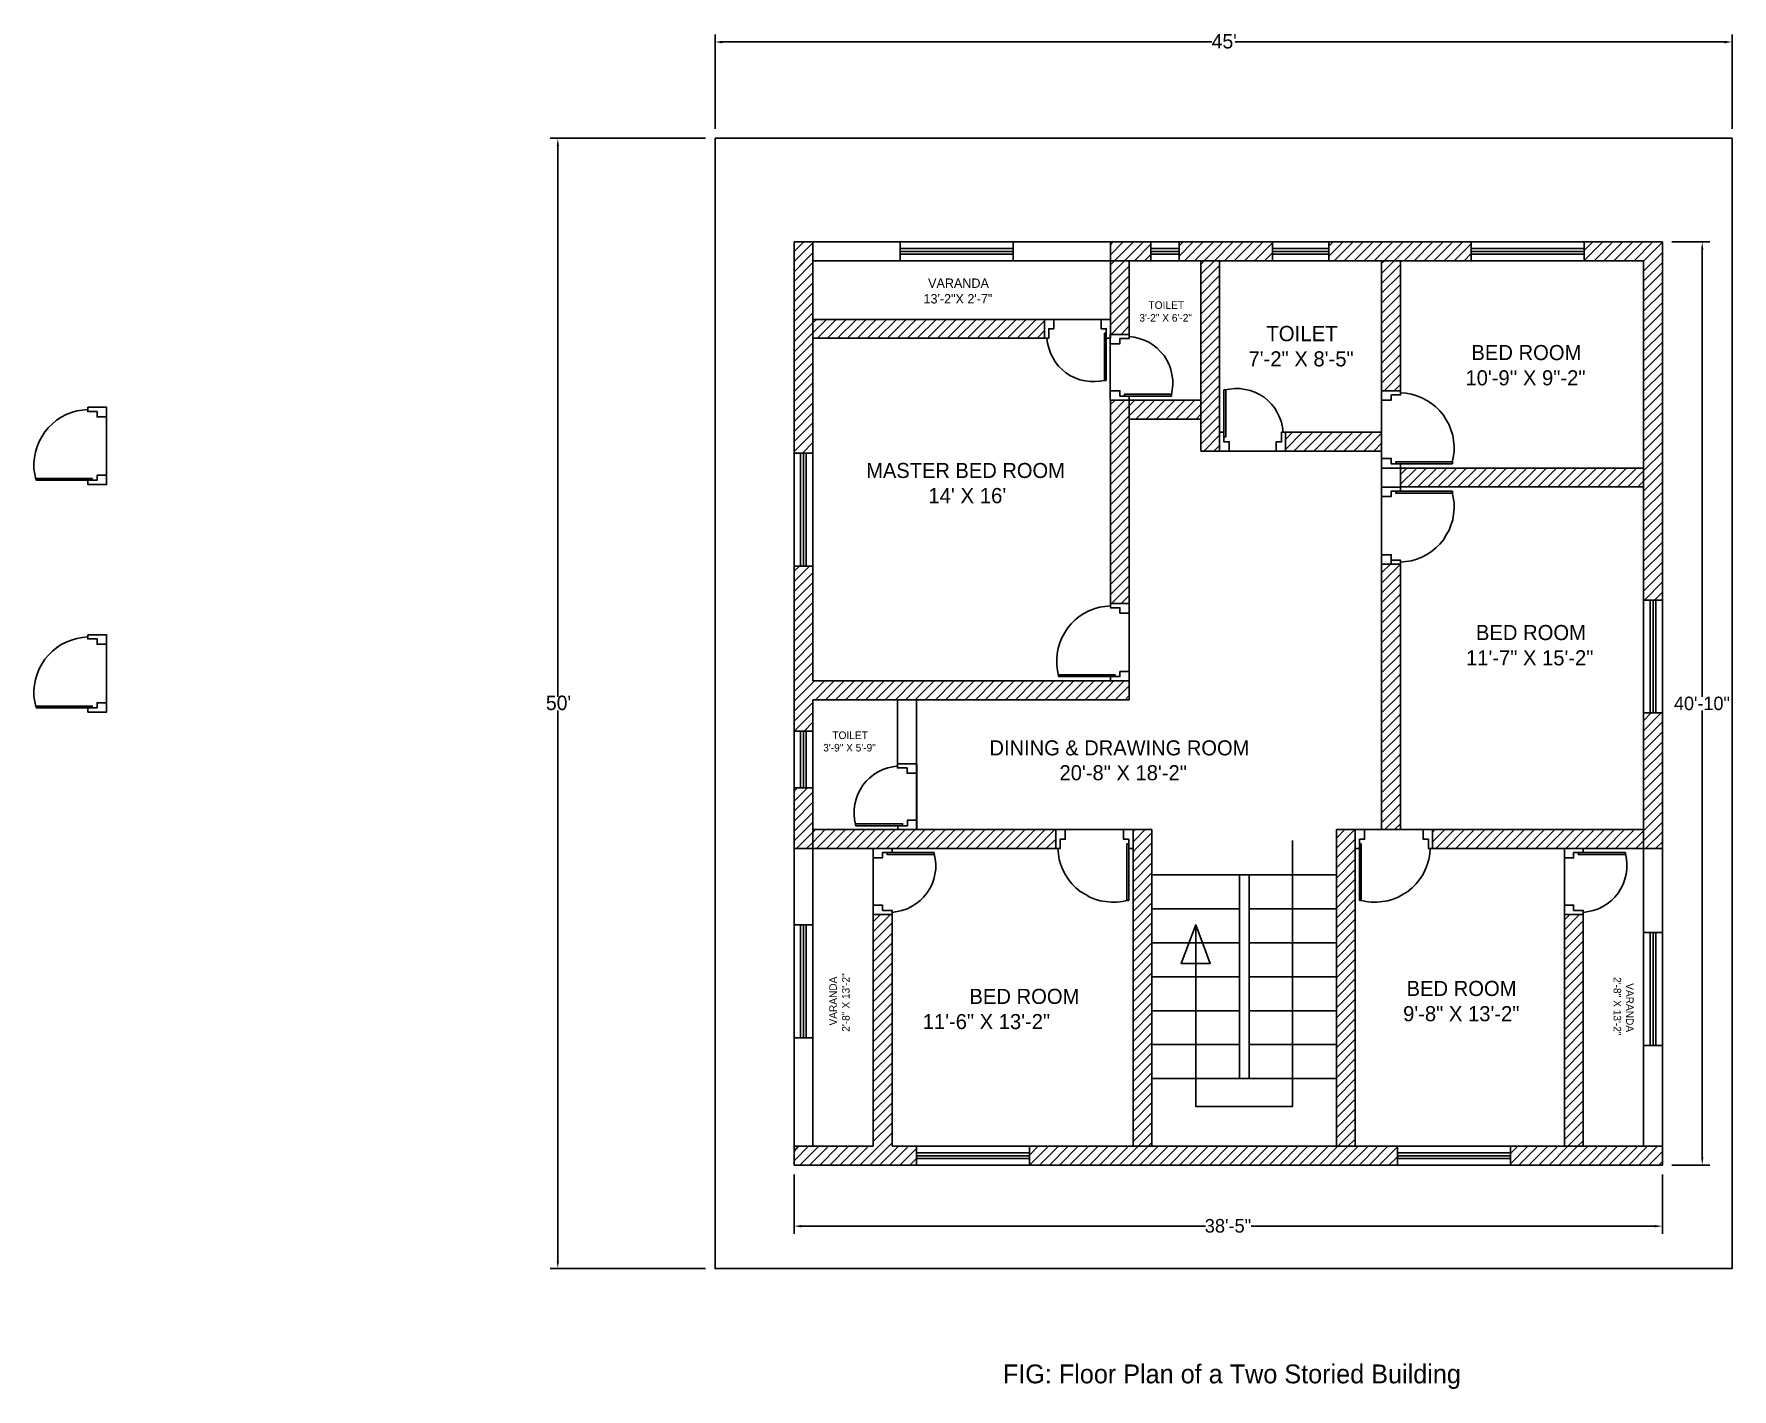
# Model space of a CAD drawing. Header units: millimetres. Extents: x -44 to 210, y -130 to 73.
import ezdxf
from ezdxf.xclip import XClip

# ---------------------------------------------------------------- set-up
doc = ezdxf.new("R2010")
doc.units = ezdxf.units.MM
doc.header["$MEASUREMENT"] = 0
doc.header["$XCLIPFRAME"] = 0
doc.layers.get('0').update_dxf_attribs({"linetype": 'CONTINUOUS'})
doc.styles.add('CIDFont+F1$001H0', font='')
doc.styles.get('CIDFont+F1$001H0').set_extended_font_data('CIDFont+F1')

# ---------------------------------------------------------------- blocks, each defined once
blk = doc.blocks.new('MF2872_2')
at = {"color": 7, "true_color": 0x000007, "style": 'CIDFont+F1$001H0'}
blk.add_text("45'", height=2.167, rotation=270, dxfattribs=at).set_placement((207.64, 150.62))

msp = doc.modelspace()

# ---------------------------------------------------------------- hatches: boundary and pattern name
at = {"true_color": 0x000007}
for points in [[(58.84, 71.92), (58.84, 71.54), (57.74, 71.76)], [(208.58, 71.92), (208.58, 71.54), (209.72, 71.76)], [(34.08, 56.22), (34.42, 56.22), (34.25, 57.36)], [(205.1, 40.72), (205.44, 40.72), (205.27, 41.87)], [(205.1, -94.91), (205.44, -94.91), (205.27, -96.05)], [(70.65, -104.99), (70.65, -105.37), (69.55, -105.16)], [(198.16, -104.99), (198.16, -105.37), (199.31, -105.16)], [(34.08, -110.41), (34.42, -110.41), (34.25, -111.51)]]:
    msp.add_hatch(color=7, dxfattribs=at).paths.add_polyline_path(points)

# ---------------------------------------------------------------- linework, layer by layer
at = {"color": 7, "linetype": 'Continuous', "lineweight": 25, "true_color": 0x000007}
for p, q in [((57.74, 58.76), (57.74, 72.86)), ((58.84, 71.76), (132, 71.76)), ((208.58, 71.76), (135.47, 71.76)), ((209.72, 58.76), (209.72, 72.86)), ((56.3, 57.36), (33.1, 57.36)), ((34.25, 56.22), (34.25, -26.08)), ((69.55, 40.43), (70.99, 41.87)), ((69.55, 10.33), (69.55, 41.87)), ((69.55, 41.87), (118.24, 41.87)), ((69.55, 38.95), (72.35, 41.74)), ((72.35, 39.07), (72.35, 41.87)), ((74.59, 41.87), (199.31, 41.87)), ((116.84, 41.44), (117.26, 41.87)), ((116.84, 39.96), (118.74, 41.87)), ((116.84, 39.07), (116.84, 41.87)), ((120.44, 39.07), (122.89, 41.53)), ((127.08, 41.28), (127.72, 41.87)), ((127.08, 39.75), (129.2, 41.87)), ((127.89, 39.07), (130.68, 41.87)), ((129.37, 39.07), (132.21, 41.87)), ((133.86, 39.07), (136.65, 41.87)), ((135.34, 39.07), (138.18, 41.87)), ((136.86, 39.07), (139.66, 41.87)), ((138.35, 39.07), (141.05, 41.74)), ((149.48, 41.23), (150.11, 41.87)), ((149.48, 39.75), (151.6, 41.87)), ((150.28, 39.07), (153.08, 41.87)), ((151.76, 39.07), (154.6, 41.87)), ((153.25, 39.07), (156.08, 41.87)), ((154.77, 39.07), (157.56, 41.87)), ((156.25, 39.07), (159.05, 41.87)), ((157.73, 39.07), (160.57, 41.87)), ((159.22, 39.07), (162.05, 41.87)), ((160.74, 39.07), (163.53, 41.87)), ((162.22, 39.07), (165.02, 41.87)), ((163.7, 39.07), (166.54, 41.87)), ((165.18, 39.07), (168.02, 41.87)), ((166.71, 39.07), (169.5, 41.87)), ((168.19, 39.07), (170.73, 41.61)), ((187.62, 40.6), (188.93, 41.87)), ((187.62, 39.12), (190.42, 41.87)), ((189.1, 39.07), (191.9, 41.87)), ((190.58, 39.07), (193.38, 41.87)), ((192.07, 39.07), (194.9, 41.87)), ((193.55, 39.07), (196.38, 41.87)), ((195.07, 39.07), (197.87, 41.87)), ((196.47, 38.99), (199.31, 41.83)), ((199.31, 41.87), (199.31, -96.05)), ((200.7, 41.87), (206.42, 41.87)), ((205.27, 40.72), (205.27, -26.08)), ((69.55, 37.42), (72.35, 40.26)), ((69.55, 38.95), (69.68, 39.07)), ((69.55, 37.42), (71.16, 39.07)), ((69.55, 35.94), (72.35, 38.78)), ((69.55, 35.94), (72.35, 38.78)), ((72.35, 10.33), (72.35, 39.07)), ((72.35, 39.07), (196.47, 39.07)), ((116.84, 39.07), (116.84, 27.52)), ((116.84, 35.48), (119.63, 38.27)), ((119.63, 39.07), (119.63, 27.52)), ((121.92, 39.07), (122.89, 40.01)), ((130.34, 39.07), (130.34, 10.63)), ((130.34, 35.56), (133.14, 38.35)), ((133.14, 39.07), (133.14, 10.63)), ((139.83, 39.07), (141.05, 40.26)), ((157.35, 38.69), (157.73, 39.07)), ((157.35, 37.17), (159.22, 39.07)), ((157.35, 39.07), (157.35, 10.63)), ((157.35, 39.07), (157.35, 19.64)), ((157.35, 35.69), (160.19, 38.52)), ((160.19, 39.07), (160.19, 19.01)), ((169.67, 39.07), (170.73, 40.13)), ((196.47, 37.51), (199.31, 40.3)), ((196.47, 36.03), (199.31, 38.82)), ((69.55, 34.46), (72.35, 37.25)), ((69.55, 34.46), (72.35, 37.25)), ((69.55, 32.98), (72.35, 35.77)), ((69.55, 32.98), (72.35, 35.77)), ((116.84, 33.95), (119.63, 36.79)), ((130.34, 34.04), (133.14, 36.87)), ((157.35, 34.21), (160.19, 37)), ((157.35, 36.79), (157.35, 19.64)), ((196.47, 34.5), (199.31, 37.34)), ((196.47, 33.02), (199.31, 35.81)), ((69.55, 31.45), (72.35, 34.29)), ((69.55, 31.45), (72.35, 34.29)), ((116.84, 32.47), (119.63, 35.31)), ((116.84, 30.99), (119.63, 33.78)), ((130.34, 32.55), (133.14, 35.35)), ((130.34, 31.07), (133.14, 33.87)), ((157.35, 32.72), (160.19, 35.52)), ((157.35, 31.2), (160.19, 34.04)), ((196.47, 31.54), (199.31, 34.33)), ((69.55, 29.97), (72.35, 32.81)), ((69.55, 29.97), (72.35, 32.81)), ((69.55, 28.49), (72.35, 31.28)), ((69.55, 28.49), (72.35, 31.28)), ((116.84, 29.51), (119.63, 32.3)), ((116.92, 28.07), (119.63, 30.82)), ((130.34, 29.55), (133.14, 32.39)), ((130.34, 28.07), (133.14, 30.9)), ((157.35, 29.72), (160.19, 32.55)), ((157.35, 28.24), (160.19, 31.03)), ((196.47, 30.01), (199.31, 32.85)), ((196.47, 28.53), (199.31, 31.37)), ((69.55, 27.01), (72.35, 29.8)), ((69.55, 25.48), (72.35, 28.32)), ((72.35, 30.31), (116.84, 30.31)), ((73.07, 27.52), (75.86, 30.31)), ((74.55, 27.52), (77.34, 30.31)), ((76.03, 27.52), (78.87, 30.31)), ((77.55, 27.52), (80.35, 30.31)), ((79.04, 27.52), (81.83, 30.31)), ((80.52, 27.52), (83.35, 30.31)), ((82, 27.52), (84.84, 30.31)), ((83.52, 27.52), (86.32, 30.31)), ((85.01, 27.52), (87.8, 30.31)), ((86.49, 27.52), (89.32, 30.31)), ((87.97, 27.52), (90.8, 30.31)), ((89.49, 27.52), (92.29, 30.31)), ((90.97, 27.52), (93.77, 30.31)), ((92.46, 27.52), (95.29, 30.31)), ((93.94, 27.52), (96.77, 30.31)), ((95.46, 27.52), (98.26, 30.31)), ((96.94, 27.52), (99.74, 30.31)), ((98.42, 27.52), (101.26, 30.31)), ((99.91, 27.52), (102.74, 30.31)), ((101.43, 27.52), (104.22, 30.31)), ((102.91, 27.52), (105.71, 30.31)), ((104.39, 27.52), (106.98, 30.1)), ((105.88, 27.52), (106.98, 28.62)), ((107.61, 28.91), (108.37, 28.91)), ((118.41, 28.07), (119.63, 29.34)), ((130.34, 26.59), (133.14, 29.38)), ((157.35, 26.75), (160.19, 29.55)), ((157.35, 25.23), (160.19, 28.07)), ((196.47, 27.05), (199.31, 29.85)), ((196.47, 25.57), (199.31, 28.36)), ((69.55, 24), (72.35, 26.8)), ((69.55, 24), (72.35, 26.8)), ((72.35, 27.52), (107.61, 27.52)), ((119.63, 27.52), (119.63, 27.56)), ((130.34, 25.1), (133.14, 27.9)), ((130.34, 23.58), (133.14, 26.42)), ((157.35, 23.75), (160.19, 26.59)), ((196.47, 24.05), (199.31, 26.88)), ((196.47, 22.56), (199.31, 25.4)), ((69.55, 22.52), (72.35, 25.32)), ((69.55, 22.52), (72.35, 25.32)), ((69.55, 21), (72.35, 23.83)), ((69.55, 21), (72.35, 23.83)), ((130.34, 22.1), (133.14, 24.93)), ((130.34, 20.62), (133.14, 23.41)), ((157.35, 22.27), (160.19, 25.06)), ((157.35, 20.79), (160.19, 23.58)), ((196.47, 21.08), (199.31, 23.88)), ((69.55, 19.52), (72.35, 22.35)), ((69.55, 19.52), (72.35, 22.35)), ((69.55, 18.03), (72.35, 20.83)), ((69.55, 18.03), (72.35, 20.83)), ((130.34, 19.13), (133.14, 21.93)), ((157.73, 19.64), (160.19, 22.1)), ((159.22, 19.64), (160.19, 20.57)), ((160.19, 19.64), (160.19, 20.74)), ((196.47, 19.6), (199.31, 22.39)), ((196.47, 18.08), (199.31, 20.91)), ((69.55, 16.55), (72.35, 19.35)), ((69.55, 16.55), (72.35, 19.35)), ((69.55, 15.03), (72.35, 17.86)), ((69.55, 15.03), (72.35, 17.86)), ((116.84, 17.57), (117.52, 18.25)), ((116.84, 16.04), (119, 18.25)), ((116.84, 18.25), (116.84, -12.78)), ((130.34, 18.25), (116.84, 18.25)), ((119.63, 17.4), (120.48, 18.25)), ((119.63, 15.88), (122, 18.25)), ((119.63, 18.25), (119.63, -14.99)), ((120.65, 15.41), (123.49, 18.25)), ((122.17, 15.41), (124.97, 18.25)), ((123.66, 15.41), (126.45, 18.25)), ((125.14, 15.41), (127.97, 18.25)), ((126.62, 15.41), (129.46, 18.25)), ((196.47, 16.59), (199.31, 19.43)), ((196.47, 15.11), (199.31, 17.91)), ((69.55, 13.55), (72.35, 16.38)), ((69.55, 13.55), (72.35, 16.38)), ((116.84, 14.56), (119.63, 17.4)), ((116.84, 13.08), (119.63, 15.88)), ((130.34, 15.41), (119.63, 15.41)), ((130.34, 14.65), (133.14, 17.44)), ((130.34, 13.17), (133.14, 15.96)), ((196.47, 13.63), (199.31, 16.43)), ((69.55, 12.07), (72.35, 14.86)), ((69.55, 12.07), (72.35, 14.86)), ((69.55, 10.58), (72.35, 13.38)), ((69.55, 10.58), (72.35, 13.38)), ((116.84, 11.6), (119.63, 14.39)), ((116.84, 10.08), (119.63, 12.91)), ((130.34, 11.64), (133.14, 14.48)), ((130.81, 10.63), (133.14, 13)), ((133.77, 13.46), (133.14, 13.46)), ((157.35, 13.46), (142.41, 13.46)), ((143, 12.36), (144.06, 13.46)), ((143, 10.88), (145.54, 13.46)), ((144.23, 10.63), (147.07, 13.46)), ((145.75, 10.63), (148.55, 13.46)), ((147.24, 10.63), (150.03, 13.46)), ((148.72, 10.63), (151.55, 13.46)), ((150.2, 10.63), (153.03, 13.46)), ((151.72, 10.63), (154.52, 13.46)), ((153.2, 10.63), (156, 13.46)), ((154.69, 10.63), (157.35, 13.29)), ((196.47, 12.11), (199.31, 14.94)), ((196.47, 10.63), (199.31, 13.46)), ((70.82, 10.33), (72.35, 11.9)), ((70.82, 10.33), (72.35, 11.9)), ((72.31, 10.33), (72.35, 10.41)), ((72.31, 10.33), (72.35, 10.41)), ((116.84, 8.59), (119.63, 11.43)), ((157.35, 10.63), (130.34, 10.63)), ((132.29, 10.63), (133.14, 11.47)), ((134.58, 12.02), (133.77, 12.02)), ((142.41, 12.02), (141.6, 12.02)), ((156.17, 10.63), (157.35, 11.81)), ((196.47, 9.14), (199.31, 11.94)), ((116.84, 7.11), (119.63, 9.91)), ((116.84, 5.63), (119.63, 8.42)), ((196.47, 8.09), (157.35, 8.09)), ((157.35, 8.09), (157.35, 5.29)), ((160.19, 7.15), (161.12, 8.09)), ((160.19, 5.67), (162.6, 8.09)), ((160.19, 5.25), (160.19, 8.09)), ((161.29, 5.29), (164.08, 8.09)), ((162.77, 5.29), (165.61, 8.09)), ((164.25, 5.29), (167.09, 8.09)), ((165.78, 5.29), (168.57, 8.09)), ((167.26, 5.29), (170.05, 8.09)), ((168.74, 5.29), (171.58, 8.09)), ((170.22, 5.29), (173.06, 8.09)), ((171.75, 5.29), (174.54, 8.09)), ((173.23, 5.29), (176.02, 8.09)), ((174.71, 5.29), (177.55, 8.09)), ((176.19, 5.29), (179.03, 8.09)), ((177.72, 5.29), (180.51, 8.09)), ((179.2, 5.29), (181.99, 8.09)), ((180.68, 5.29), (183.51, 8.09)), ((182.2, 5.29), (185, 8.09)), ((183.68, 5.29), (186.48, 8.09)), ((185.17, 5.29), (188, 8.09)), ((186.65, 5.29), (189.48, 8.09)), ((188.17, 5.29), (190.97, 8.09)), ((189.65, 5.29), (192.45, 8.09)), ((191.13, 5.29), (193.97, 8.09)), ((192.62, 5.29), (195.45, 8.09)), ((116.84, 4.11), (119.63, 6.94)), ((116.84, 2.62), (119.63, 5.42)), ((160.19, 5.29), (196.47, 5.29)), ((196.47, 5.29), (168.06, 5.29)), ((196.47, 4.66), (199.31, 7.49)), ((196.47, 3.18), (199.31, 5.97)), ((196.47, 5.29), (196.47, -93.22)), ((116.84, 1.14), (119.63, 3.94)), ((196.47, 1.69), (199.31, 4.49)), ((196.47, 0.17), (199.31, 3.01)), ((116.84, -0.38), (119.63, 2.46)), ((116.84, -1.86), (119.63, 0.97)), ((196.47, -1.31), (199.31, 1.52)), ((196.47, -2.79), (199.31, 0)), ((116.84, -3.34), (119.63, -0.55)), ((116.84, -4.83), (119.63, -2.03)), ((196.47, -4.28), (199.31, -1.48)), ((116.84, -6.35), (119.63, -3.51)), ((116.84, -7.83), (119.63, -5)), ((157.35, -4.87), (157.35, -45.93)), ((158.79, -4.87), (158.79, -5.67)), ((196.47, -5.8), (199.31, -2.96)), ((196.47, -7.28), (199.31, -4.49)), ((69.55, -7.32), (70.36, -6.56)), ((69.55, -8.85), (71.84, -6.56)), ((69.55, -96.05), (69.55, -6.56)), ((69.55, -10.33), (72.35, -7.54)), ((72.35, -23.71), (72.35, -6.56)), ((116.84, -9.31), (119.63, -6.52)), ((157.35, -7.58), (158.67, -6.27)), ((157.35, -9.1), (160.19, -6.27)), ((160.19, -5.67), (160.19, -45.93)), ((196.47, -8.76), (199.31, -5.97)), ((196.47, -10.29), (199.31, -7.45)), ((69.55, -11.81), (72.35, -9.02)), ((116.84, -10.79), (119.63, -8)), ((116.97, -12.15), (119.63, -9.48)), ((157.35, -10.58), (160.19, -7.75)), ((157.35, -12.06), (160.19, -9.27)), ((196.64, -11.64), (199.31, -8.93)), ((69.55, -13.33), (72.35, -10.5)), ((69.55, -14.82), (72.35, -11.98)), ((118.45, -12.15), (119.63, -10.96)), ((157.35, -13.55), (160.19, -10.75)), ((157.35, -15.07), (160.19, -12.23)), ((198.12, -11.64), (199.31, -10.46)), ((69.55, -16.3), (72.35, -13.5)), ((69.55, -17.78), (72.35, -14.99)), ((118.24, -12.78), (118.24, -13.59)), ((157.35, -16.55), (160.19, -13.72)), ((69.55, -19.3), (72.35, -16.47)), ((157.35, -18.03), (160.19, -15.24)), ((157.35, -19.56), (160.19, -16.72)), ((69.55, -20.79), (72.35, -17.95)), ((69.55, -22.27), (72.35, -19.47)), ((157.35, -21.04), (160.19, -18.2)), ((157.35, -22.52), (160.19, -19.73)), ((69.55, -23.75), (72.35, -20.95)), ((69.55, -25.27), (72.35, -22.44)), ((157.35, -24), (160.19, -21.21)), ((157.35, -25.53), (160.19, -22.69)), ((69.55, -26.75), (72.6, -23.71)), ((69.55, -28.24), (74.08, -23.71)), ((72.35, -23.71), (119.63, -23.71)), ((72.77, -26.54), (75.56, -23.71)), ((74.25, -26.54), (77.05, -23.71)), ((75.73, -26.54), (78.57, -23.71)), ((77.22, -26.54), (80.05, -23.71)), ((78.74, -26.54), (81.53, -23.71)), ((80.22, -26.54), (83.02, -23.71)), ((81.7, -26.54), (84.54, -23.71)), ((83.18, -26.54), (86.02, -23.71)), ((84.71, -26.54), (87.5, -23.71)), ((86.19, -26.54), (88.98, -23.71)), ((87.67, -26.54), (90.51, -23.71)), ((89.15, -26.54), (91.99, -23.71)), ((90.68, -26.54), (93.47, -23.71)), ((92.16, -26.54), (94.95, -23.71)), ((93.64, -26.54), (96.48, -23.71)), ((95.12, -26.54), (97.96, -23.71)), ((96.65, -26.54), (99.44, -23.71)), ((98.13, -26.54), (100.92, -23.71)), ((99.61, -26.54), (102.45, -23.71)), ((101.13, -26.54), (103.93, -23.71)), ((102.62, -26.54), (105.41, -23.71)), ((104.1, -26.54), (106.93, -23.71)), ((105.58, -26.54), (108.42, -23.71)), ((107.1, -26.54), (109.9, -23.71)), ((108.58, -26.54), (111.38, -23.71)), ((110.07, -26.54), (112.9, -23.71)), ((111.55, -26.54), (114.38, -23.71)), ((113.07, -26.54), (115.87, -23.71)), ((114.55, -26.54), (117.35, -23.71)), ((116.04, -26.54), (118.87, -23.71)), ((117.52, -26.54), (119.63, -24.43)), ((119.63, -23.71), (119.63, -26.54)), ((157.35, -27.01), (160.19, -24.17)), ((69.55, -29.72), (72.35, -26.92)), ((72.35, -93.22), (72.35, -26.54)), ((85.01, -26.54), (85.01, -36.7)), ((87.84, -26.54), (87.84, -45.93)), ((119.04, -26.54), (119.63, -25.91)), ((157.35, -28.49), (160.19, -25.7)), ((157.35, -29.97), (160.19, -27.18)), ((34.25, -110.41), (34.25, -28.11)), ((69.55, -31.24), (72.35, -28.41)), ((71.04, -31.24), (72.35, -29.89)), ((157.35, -31.5), (160.19, -28.66)), ((157.35, -32.98), (160.19, -30.14)), ((196.47, -29.68), (197.65, -28.49)), ((196.47, -31.16), (199.14, -28.49)), ((196.47, -32.64), (199.31, -29.84)), ((205.27, -94.91), (205.27, -28.11)), ((157.35, -34.46), (160.19, -31.67)), ((196.47, -34.16), (199.31, -31.33)), ((196.47, -35.64), (199.31, -32.81)), ((157.35, -35.94), (160.19, -33.15)), ((157.35, -37.46), (160.19, -34.63)), ((196.47, -37.13), (199.31, -34.33)), ((86.44, -36.7), (86.44, -37.51)), ((157.35, -38.95), (160.19, -36.11)), ((157.35, -40.43), (160.19, -37.63)), ((196.47, -38.61), (199.31, -35.81)), ((196.47, -40.13), (199.31, -37.3)), ((69.55, -40.17), (70.06, -39.67)), ((69.55, -41.66), (71.54, -39.67)), ((69.55, -43.18), (72.35, -40.34)), ((157.35, -41.91), (160.19, -39.12)), ((157.35, -43.43), (160.19, -40.6)), ((196.47, -41.61), (199.31, -38.82)), ((196.47, -43.1), (199.31, -40.3)), ((69.55, -44.66), (72.35, -41.83)), ((157.35, -44.92), (160.19, -42.08)), ((196.47, -44.62), (199.31, -41.78)), ((69.55, -46.14), (72.35, -43.35)), ((69.55, -47.62), (72.35, -44.83)), ((157.82, -45.93), (160.19, -43.6)), ((159.3, -45.93), (160.19, -45.08)), ((196.47, -46.1), (199.31, -43.26)), ((196.47, -47.58), (199.31, -44.79)), ((69.93, -48.77), (72.35, -46.31)), ((71.42, -48.77), (72.35, -47.84)), ((72.35, -46.31), (72.73, -45.93)), ((72.35, -47.84), (74.21, -45.93)), ((112.9, -45.93), (72.35, -45.93)), ((72.9, -48.77), (75.73, -45.93)), ((74.38, -48.77), (77.22, -45.93)), ((75.9, -48.77), (78.7, -45.93)), ((77.39, -48.77), (80.18, -45.93)), ((78.87, -48.77), (81.7, -45.93)), ((80.39, -48.77), (83.18, -45.93)), ((81.87, -48.77), (84.67, -45.93)), ((83.35, -48.77), (86.19, -45.93)), ((84.84, -48.77), (87.67, -45.93)), ((86.36, -48.77), (89.15, -45.93)), ((87.84, -48.77), (90.64, -45.93)), ((89.32, -48.77), (92.16, -45.93)), ((90.8, -48.77), (93.64, -45.93)), ((92.33, -48.77), (95.12, -45.93)), ((93.81, -48.77), (96.6, -45.93)), ((95.29, -48.77), (98.13, -45.93)), ((96.77, -48.77), (99.61, -45.93)), ((98.3, -48.77), (101.09, -45.93)), ((99.78, -48.77), (102.57, -45.93)), ((101.26, -48.77), (104.1, -45.93)), ((102.74, -48.77), (105.58, -45.93)), ((104.27, -48.77), (107.06, -45.93)), ((105.75, -48.77), (108.54, -45.93)), ((107.23, -48.77), (108.67, -47.33)), ((109.64, -47.37), (109.3, -47.37)), ((120.23, -46.23), (120.52, -45.93)), ((120.23, -47.75), (122, -45.93)), ((120.23, -93.22), (120.23, -45.93)), ((123.02, -45.93), (120.23, -45.93)), ((123.02, -93.22), (123.02, -45.93)), ((144.06, -52.7), (144.06, -47.54)), ((150.62, -47.2), (151.85, -45.93)), ((150.62, -48.68), (153.33, -45.93)), ((150.62, -45.93), (153.42, -45.93)), ((150.62, -45.93), (150.62, -93.22)), ((150.62, -45.93), (153.42, -45.93)), ((153.42, -45.93), (153.42, -93.22)), ((160.19, -45.93), (196.47, -45.93)), ((163.58, -47.37), (164.34, -47.37)), ((164.97, -46.27), (165.27, -45.93)), ((164.97, -47.75), (166.79, -45.93)), ((165.44, -48.77), (168.27, -45.93)), ((166.96, -48.77), (169.76, -45.93)), ((168.44, -48.77), (171.24, -45.93)), ((169.93, -48.77), (172.76, -45.93)), ((171.41, -48.77), (174.24, -45.93)), ((172.93, -48.77), (175.73, -45.93)), ((174.41, -48.77), (177.21, -45.93)), ((175.89, -48.77), (178.73, -45.93)), ((177.42, -48.77), (180.21, -45.93)), ((178.9, -48.77), (181.69, -45.93)), ((180.38, -48.77), (183.22, -45.93)), ((181.86, -48.77), (184.7, -45.93)), ((183.39, -48.77), (186.18, -45.93)), ((184.87, -48.77), (187.66, -45.93)), ((186.35, -48.77), (189.19, -45.93)), ((187.83, -48.77), (190.67, -45.93)), ((189.36, -48.77), (192.15, -45.93)), ((190.84, -48.77), (193.63, -45.93)), ((192.32, -48.77), (195.16, -45.93)), ((193.8, -48.77), (196.47, -46.1)), ((195.33, -48.77), (196.47, -47.58)), ((196.81, -48.77), (199.31, -46.27)), ((198.29, -48.77), (199.31, -47.75)), ((72.35, -48.77), (69.55, -48.77)), ((72.35, -48.77), (109.3, -48.77)), ((84.2, -49.36), (84.2, -48.77)), ((120.23, -52.2), (123.02, -49.4)), ((150.62, -51.65), (153.42, -48.85)), ((150.62, -53.17), (153.42, -50.33)), ((164.34, -48.77), (196.47, -48.77)), ((187.49, -48.77), (187.49, -49.36)), ((196.47, -48.77), (199.31, -48.77)), ((120.23, -53.72), (123.02, -50.88)), ((120.23, -55.2), (123.02, -52.37)), ((136.1, -52.7), (123.02, -52.7)), ((136.1, -52.7), (136.1, -83.1)), ((136.1, -52.7), (137.54, -52.7)), ((150.62, -52.7), (137.54, -52.7)), ((150.62, -54.65), (153.42, -51.86)), ((81.36, -93.22), (81.36, -54.4)), ((120.23, -56.68), (123.02, -53.89)), ((120.23, -58.17), (123.02, -55.37)), ((150.62, -56.13), (153.42, -53.34)), ((150.62, -57.66), (153.42, -54.82)), ((84.2, -93.22), (84.2, -58.29)), ((120.23, -59.69), (123.02, -56.85)), ((120.23, -61.17), (123.02, -58.34)), ((136.1, -57.78), (123.02, -57.78)), ((150.62, -57.78), (137.54, -57.78)), ((150.62, -59.14), (153.42, -56.3)), ((150.62, -60.62), (153.42, -57.83)), ((184.66, -57.19), (184.66, -93.22)), ((186.05, -57.19), (184.66, -57.19)), ((186.05, -57.19), (186.05, -58)), ((187.49, -58), (187.49, -93.22)), ((81.36, -59.69), (82.47, -58.63)), ((81.36, -61.21), (83.95, -58.63)), ((81.36, -62.7), (84.2, -59.86)), ((120.23, -62.65), (123.02, -59.86)), ((150.62, -62.1), (153.42, -59.31)), ((150.62, -63.63), (153.42, -60.79)), ((184.66, -59.39), (185.46, -58.63)), ((184.66, -60.92), (186.94, -58.63)), ((184.66, -62.4), (187.49, -59.56)), ((81.36, -64.18), (84.2, -61.38)), ((81.36, -65.66), (84.2, -62.86)), ((120.23, -64.13), (123.02, -61.34)), ((120.23, -65.66), (123.02, -62.82)), ((136.1, -62.82), (123.02, -62.82)), ((150.62, -62.82), (137.54, -62.82)), ((150.62, -65.11), (153.42, -62.27)), ((184.66, -63.88), (187.49, -61.09)), ((184.66, -65.36), (187.49, -62.57)), ((81.36, -67.18), (84.2, -64.35)), ((81.36, -68.66), (84.2, -65.83)), ((120.23, -67.14), (123.02, -64.3)), ((120.23, -68.62), (123.02, -65.83)), ((150.62, -66.59), (153.42, -63.8)), ((150.62, -68.07), (153.42, -65.28)), ((184.66, -66.89), (187.49, -64.05)), ((184.66, -68.37), (187.49, -65.53)), ((81.36, -70.15), (84.2, -67.35)), ((120.23, -70.1), (123.02, -67.31)), ((136.1, -67.9), (123.02, -67.9)), ((150.62, -67.9), (137.54, -67.9)), ((150.62, -69.6), (153.42, -66.76)), ((150.62, -71.08), (153.42, -68.24)), ((184.66, -69.85), (187.49, -67.06)), ((81.36, -71.63), (84.2, -68.83)), ((81.36, -73.15), (84.2, -70.32)), ((120.23, -71.63), (123.02, -68.79)), ((120.23, -73.11), (123.02, -70.32)), ((150.62, -72.56), (153.42, -69.77)), ((184.66, -71.33), (187.49, -68.54)), ((184.66, -72.86), (187.49, -70.02)), ((81.36, -74.63), (84.2, -71.84)), ((81.36, -76.12), (84.2, -73.32)), ((120.23, -74.59), (123.02, -71.8)), ((120.23, -76.12), (123.02, -73.28)), ((136.1, -72.98), (123.02, -72.98)), ((150.62, -72.98), (137.54, -72.98)), ((150.62, -74.04), (153.42, -71.25)), ((150.62, -75.56), (153.42, -72.73)), ((184.66, -74.34), (187.49, -71.5)), ((184.66, -75.82), (187.49, -73.02)), ((81.36, -77.64), (84.2, -74.8)), ((120.23, -77.6), (123.02, -74.76)), ((150.62, -77.05), (153.42, -74.21)), ((150.62, -78.53), (153.42, -75.73)), ((184.66, -77.3), (187.49, -74.51)), ((184.66, -78.82), (187.49, -75.99)), ((81.36, -79.12), (84.2, -76.28)), ((81.36, -80.6), (84.2, -77.81)), ((120.23, -79.08), (123.02, -76.28)), ((120.23, -80.56), (123.02, -77.77)), ((136.1, -78.02), (123.02, -78.02)), ((150.62, -78.02), (137.54, -78.02)), ((150.62, -80.01), (153.42, -77.22)), ((184.66, -80.31), (187.49, -77.47)), ((81.36, -82.08), (84.2, -79.29)), ((81.36, -83.61), (84.2, -80.77)), ((120.23, -82.08), (123.02, -79.25)), ((120.23, -83.57), (123.02, -80.73)), ((150.62, -81.53), (153.42, -78.7)), ((150.62, -83.02), (153.42, -80.18)), ((184.66, -81.79), (187.49, -78.99)), ((184.66, -83.27), (187.49, -80.48)), ((81.36, -85.09), (84.2, -82.25)), ((120.23, -85.05), (123.02, -82.25)), ((120.23, -86.53), (123.02, -83.74)), ((136.1, -83.1), (123.02, -83.1)), ((150.62, -83.1), (137.54, -83.1)), ((150.62, -84.5), (153.42, -81.7)), ((150.62, -85.98), (153.42, -83.18)), ((184.66, -84.79), (187.49, -81.96)), ((184.66, -86.28), (187.49, -83.44)), ((81.36, -86.57), (84.2, -83.78)), ((81.36, -88.05), (84.2, -85.26)), ((120.23, -88.05), (123.02, -85.22)), ((150.62, -87.5), (153.42, -84.67)), ((150.62, -88.98), (153.42, -86.19)), ((184.66, -87.76), (187.49, -84.96)), ((81.36, -89.58), (84.2, -86.74)), ((81.36, -91.06), (84.2, -88.22)), ((120.23, -89.53), (123.02, -86.7)), ((120.23, -91.02), (123.02, -88.22)), ((150.62, -90.47), (153.42, -87.67)), ((184.66, -89.24), (187.49, -86.44)), ((184.66, -90.76), (187.49, -87.93)), ((79.37, -96.05), (84.2, -91.23)), ((81.36, -92.54), (84.2, -89.75)), ((120.23, -92.5), (123.02, -89.7)), ((120.99, -93.22), (123.02, -91.19)), ((150.62, -91.99), (153.42, -89.15)), ((150.83, -93.22), (153.42, -90.64)), ((184.66, -92.24), (187.49, -89.45)), ((69.55, -93.94), (70.23, -93.22)), ((69.55, -95.42), (71.71, -93.22)), ((72.35, -93.22), (69.55, -93.22)), ((70.4, -96.05), (73.24, -93.22)), ((71.88, -96.05), (74.72, -93.22)), ((81.36, -93.22), (72.35, -93.22)), ((73.41, -96.05), (76.2, -93.22)), ((74.89, -96.05), (77.68, -93.22)), ((76.37, -96.05), (79.21, -93.22)), ((77.85, -96.05), (80.69, -93.22)), ((80.86, -96.05), (84.2, -92.71)), ((82.34, -96.05), (85.17, -93.22)), ((83.82, -96.05), (86.66, -93.22)), ((196.47, -93.22), (84.2, -93.22)), ((85.34, -96.05), (87.84, -93.56)), ((104.73, -94.57), (106.04, -93.22)), ((104.73, -96.05), (107.57, -93.22)), ((106.21, -96.05), (109.05, -93.22)), ((107.74, -96.05), (110.53, -93.22)), ((109.22, -96.05), (112.01, -93.22)), ((110.7, -96.05), (113.54, -93.22)), ((112.18, -96.05), (115.02, -93.22)), ((113.71, -96.05), (116.5, -93.22)), ((115.19, -96.05), (117.98, -93.22)), ((116.67, -96.05), (119.51, -93.22)), ((118.15, -96.05), (120.99, -93.22)), ((119.68, -96.05), (122.47, -93.22)), ((121.16, -96.05), (123.95, -93.22)), ((122.47, -93.22), (123.02, -92.67)), ((122.64, -96.05), (125.48, -93.22)), ((124.12, -96.05), (126.96, -93.22)), ((125.65, -96.05), (128.44, -93.22)), ((127.13, -96.05), (129.92, -93.22)), ((128.61, -96.05), (131.44, -93.22)), ((130.09, -96.05), (132.93, -93.22)), ((131.61, -96.05), (134.41, -93.22)), ((133.1, -96.05), (135.93, -93.22)), ((134.58, -96.05), (137.41, -93.22)), ((136.1, -96.05), (138.9, -93.22)), ((137.58, -96.05), (140.38, -93.22)), ((139.06, -96.05), (141.9, -93.22)), ((140.55, -96.05), (143.38, -93.22)), ((142.07, -96.05), (144.86, -93.22)), ((143.55, -96.05), (146.35, -93.22)), ((145.03, -96.05), (147.87, -93.22)), ((146.52, -96.05), (149.35, -93.22)), ((148.04, -96.05), (150.83, -93.22)), ((149.52, -96.05), (152.32, -93.22)), ((151, -96.05), (153.84, -93.22)), ((152.32, -93.22), (153.42, -92.16)), ((152.48, -96.05), (155.32, -93.22)), ((154.01, -96.05), (156.8, -93.22)), ((155.49, -96.05), (158.28, -93.22)), ((156.97, -96.05), (159.72, -93.3)), ((176.61, -94.32), (177.72, -93.22)), ((176.61, -95.84), (179.2, -93.22)), ((177.88, -96.05), (180.68, -93.22)), ((179.37, -96.05), (182.2, -93.22)), ((180.85, -96.05), (183.68, -93.22)), ((185.34, -96.05), (188.17, -93.22)), ((186.82, -96.05), (189.65, -93.22)), ((188.34, -96.05), (191.13, -93.22)), ((189.82, -96.05), (192.62, -93.22)), ((191.3, -96.05), (194.14, -93.22)), ((192.79, -96.05), (195.62, -93.22)), ((194.31, -96.05), (197.1, -93.22)), ((195.79, -96.05), (198.59, -93.22)), ((196.47, -93.22), (199.31, -93.22)), ((199.31, -96.05), (69.55, -96.05)), ((86.83, -96.05), (87.84, -95.04)), ((158.45, -96.05), (159.72, -94.83)), ((197.27, -96.05), (199.31, -94.02)), ((198.8, -96.05), (199.31, -95.5)), ((200.7, -96.05), (206.42, -96.05)), ((69.55, -97.45), (69.55, -106.3)), ((199.31, -97.45), (199.31, -106.3)), ((70.65, -105.16), (131.02, -105.16)), ((198.16, -105.16), (137.84, -105.16)), ((56.3, -111.51), (33.1, -111.51))]:
    msp.add_line(p, q, dxfattribs=at)
at = {"color": 182, "linetype": 'Continuous', "lineweight": 30, "true_color": 0x3700dd}
for p, q in [((102.32, 40.89), (85.43, 40.89)), ((102.32, 41.87), (102.32, 39.07)), ((122.89, 39.07), (122.89, 41.87)), ((127.08, 40.89), (122.89, 40.89)), ((141.05, 41.87), (141.05, 39.07)), ((149.48, 40.89), (141.05, 40.89)), ((187.62, 40.89), (170.73, 40.89)), ((187.62, 41.87), (187.62, 39.07)), ((102.32, 40.47), (85.43, 40.47)), ((102.32, 40.05), (85.43, 40.05)), ((102.32, 39.07), (85.43, 39.07)), ((127.08, 40.47), (122.89, 40.47)), ((127.08, 40.05), (122.89, 40.05)), ((127.08, 39.07), (122.89, 39.07)), ((149.48, 40.47), (141.05, 40.47)), ((149.48, 40.05), (141.05, 40.05)), ((149.48, 39.07), (141.05, 39.07)), ((187.62, 40.47), (170.73, 40.47)), ((187.62, 40.05), (170.73, 40.05)), ((187.62, 39.07), (170.73, 39.07)), ((69.55, 10.33), (72.35, 10.33)), ((70.53, 10.33), (70.53, -6.56)), ((70.95, 10.33), (70.95, -6.56)), ((71.37, 10.33), (71.37, -6.56)), ((72.35, 10.33), (72.35, -6.56)), ((196.47, -11.64), (199.31, -11.64)), ((197.48, -11.64), (197.48, -28.49)), ((197.91, -11.64), (197.91, -28.49)), ((198.33, -11.64), (198.33, -28.49)), ((199.31, -11.64), (199.31, -28.49)), ((69.55, -39.67), (69.55, -31.24)), ((72.35, -31.24), (69.55, -31.24)), ((70.53, -39.67), (70.53, -31.24)), ((70.95, -39.67), (70.95, -31.24)), ((71.37, -39.67), (71.37, -31.24)), ((69.55, -60.16), (72.35, -60.16)), ((70.53, -60.16), (70.53, -77.05)), ((70.95, -60.16), (70.95, -77.05)), ((71.37, -60.16), (71.37, -77.05)), ((72.35, -60.16), (72.35, -77.05)), ((196.47, -61.3), (199.31, -61.3)), ((197.48, -61.3), (197.48, -78.19)), ((197.91, -61.3), (197.91, -78.19)), ((198.33, -61.3), (198.33, -78.19)), ((199.31, -61.3), (199.31, -78.19)), ((104.73, -93.22), (104.73, -96.05)), ((176.61, -93.22), (176.61, -96.05)), ((104.73, -94.23), (87.84, -94.23)), ((104.73, -94.66), (87.84, -94.66)), ((104.73, -95.08), (87.84, -95.08)), ((104.73, -96.05), (87.84, -96.05)), ((176.61, -94.23), (159.72, -94.23)), ((176.61, -94.66), (159.72, -94.66)), ((176.61, -95.08), (159.72, -95.08)), ((176.61, -96.05), (159.72, -96.05))]:
    msp.add_line(p, q, dxfattribs=at)
at = {"color": 12, "linetype": 'Continuous', "lineweight": 30, "true_color": 0xb80000}
for p, q in [((115.44, 30.31), (106.98, 30.31)), ((116.2, 28.24), (116.2, 21.17)), ((116.8, 19.64), (116.8, 28.07)), ((116.2, 21.17), (115.95, 21.17)), ((118.91, 18.84), (125.94, 18.84)), ((125.94, 18.84), (125.94, 19.13)), ((133.77, 12.74), (133.77, 19.77)), ((133.77, 19.77), (134.07, 19.77)), ((157.35, 9.53), (157.35, 19.64)), ((-33.19, 7.02), (-33.19, 17.18)), ((134.58, 10.63), (143, 10.63)), ((159.47, 8.72), (167.94, 8.72)), ((167.94, 9.02), (167.94, 8.72)), ((-35.31, 6.26), (-43.73, 6.26)), ((157.35, 5.25), (160.19, 5.25)), ((157.35, 3.85), (157.35, -6.27)), ((159.47, 4.66), (167.94, 4.66)), ((167.94, 4.36), (167.94, 4.66)), ((158.79, -5.67), (158.79, -6.27)), ((119.63, -22.31), (119.63, -12.15)), ((-33.19, -26.96), (-33.19, -16.8)), ((109.09, -22.82), (109.09, -23.07)), ((117.52, -23.07), (109.09, -23.07)), ((-35.31, -27.72), (-43.73, -27.72)), ((87.88, -44.53), (87.88, -36.11)), ((78.74, -45.34), (78.74, -45.04)), ((85.77, -45.34), (78.74, -45.34)), ((118.79, -45.93), (108.67, -45.93)), ((119.59, -48.05), (119.59, -56.51)), ((154.05, -48.05), (154.05, -56.51)), ((154.81, -45.93), (164.97, -45.93)), ((81.36, -50.16), (81.36, -58.63)), ((83.48, -49.36), (90.51, -49.36)), ((90.51, -49.36), (90.51, -49.66)), ((184.66, -50.16), (184.66, -58.63)), ((186.77, -49.36), (193.8, -49.36)), ((193.8, -49.36), (193.8, -49.66)), ((119.3, -56.51), (119.59, -56.51)), ((154.3, -56.51), (154.05, -56.51))]:
    msp.add_line(p, q, dxfattribs=at)
at = {"color": 7, "linetype": 'Continuous', "lineweight": 25, "true_color": 0x000007}
msp.add_lwpolyline([(57.74, 57.36), (209.72, 57.36), (209.72, -111.51), (57.74, -111.51)], close=True, dxfattribs=at)
at = {"color": 182, "linetype": 'Continuous', "lineweight": 30, "true_color": 0x3700dd}
for points in [[(85.43, 39.07), (85.43, 41.87), (102.32, 41.87)], [(127.08, 39.07), (127.08, 41.87), (122.89, 41.87)], [(149.48, 39.07), (149.48, 41.87), (141.05, 41.87)], [(170.73, 39.07), (170.73, 41.87), (187.62, 41.87)], [(72.35, -6.56), (69.55, -6.56), (69.55, 10.33)], [(199.31, -28.49), (196.47, -28.49), (196.47, -11.64)], [(69.55, -39.67), (72.35, -39.67), (72.35, -31.24)], [(72.35, -77.05), (69.55, -77.05), (69.55, -60.16)], [(199.31, -78.19), (196.47, -78.19), (196.47, -61.3)], [(87.84, -96.05), (87.84, -93.22), (104.73, -93.22)], [(159.72, -96.05), (159.72, -93.22), (176.61, -93.22)]]:
    msp.add_lwpolyline(points, dxfattribs=at)
at = {"color": 7, "linetype": 'Continuous', "lineweight": 25, "true_color": 0x000007}
for points in [[(120.27, 41.87), (117.43, 39.07), (116.84, 38.44)], [(116.84, 36.96), (118.91, 39.07), (121.75, 41.87)], [(130.34, 38.52), (130.85, 39.07), (133.69, 41.87)], [(130.34, 37.04), (132.38, 39.07), (135.17, 41.87)], [(196.47, -93.22), (196.47, 39.07), (196.47, 8.09)], [(69.55, 27.01), (72.35, 29.8), (72.9, 30.31)], [(69.55, 25.48), (72.35, 28.32), (74.38, 30.31)], [(128.14, 15.41), (130.34, 17.61), (133.14, 20.45)], [(129.62, 15.41), (130.34, 16.13), (133.14, 18.97)], [(194.14, 5.29), (196.47, 7.66), (199.31, 10.46)], [(195.62, 5.29), (196.47, 6.14), (199.31, 8.97)], [(72.35, -26.54), (116.84, -26.54), (119.63, -26.54)], [(123.02, -46.4), (120.69, -48.77), (120.23, -49.23)], [(123.02, -47.92), (122.17, -48.77), (120.23, -50.72)], [(153.42, -47.37), (152.02, -48.77), (150.62, -50.16)], [(144.06, -52.7), (144.06, -87.29), (129.58, -87.29), (129.58, -60.16), (131.74, -65.91), (129.58, -65.91)], [(137.54, -52.7), (137.54, -83.1), (136.1, -83.1)], [(129.58, -60.16), (127.38, -65.91), (129.58, -65.91)], [(182.37, -96.05), (185.17, -93.22), (187.49, -90.93)], [(183.85, -96.05), (186.65, -93.22), (187.49, -92.41)]]:
    msp.add_lwpolyline(points, dxfattribs=at)
at = {"color": 12, "linetype": 'Continuous', "lineweight": 30, "true_color": 0xb80000}
for points in [[(106.98, 27.52), (106.98, 30.31), (108.37, 30.31), (108.37, 28.91), (107.61, 28.91), (107.61, 27.52)], [(116.84, 27.52), (116.84, 30.31), (115.44, 30.31), (115.44, 28.91), (116.2, 28.91), (116.2, 27.52)], [(119.63, 28.07), (116.8, 28.07), (116.8, 26.67), (118.24, 26.67), (118.24, 27.47), (119.63, 27.47)], [(119.63, 18.25), (116.8, 18.25), (116.8, 19.64), (118.24, 19.64), (118.24, 18.84), (119.63, 18.84)], [(160.19, 19.64), (157.35, 19.64), (157.35, 18.25), (158.79, 18.25), (158.79, 19.01), (160.19, 19.01)], [(-35.99, 17.18), (-33.19, 17.18), (-33.19, 15.74), (-34.59, 15.74), (-34.59, 16.54), (-35.99, 16.54)], [(133.14, 13.46), (133.14, 10.63), (134.58, 10.63), (134.58, 12.02), (133.77, 12.02), (133.77, 13.46)], [(143, 13.46), (143, 10.63), (141.6, 10.63), (141.6, 12.02), (142.41, 12.02), (142.41, 13.46)], [(160.19, 8.09), (157.35, 8.09), (157.35, 9.53), (158.79, 9.53), (158.79, 8.72), (160.19, 8.72)], [(-35.99, 5.62), (-33.19, 5.62), (-33.19, 7.02), (-34.59, 7.02), (-34.59, 6.26), (-35.99, 6.26)], [(160.19, -6.27), (157.35, -6.27), (157.35, -4.87), (158.79, -4.87), (158.79, -5.67), (160.19, -5.67)], [(116.84, -12.15), (119.63, -12.15), (119.63, -13.59), (118.24, -13.59), (118.24, -12.78), (116.84, -12.78)], [(-35.99, -16.8), (-33.19, -16.8), (-33.19, -18.24), (-34.59, -18.24), (-34.59, -17.44), (-35.99, -17.44)], [(116.84, -23.71), (119.63, -23.71), (119.63, -22.31), (118.24, -22.31), (118.24, -23.07), (116.84, -23.07)], [(-35.99, -28.36), (-33.19, -28.36), (-33.19, -26.96), (-34.59, -26.96), (-34.59, -27.72), (-35.99, -27.72)], [(85.01, -36.11), (87.84, -36.11), (87.84, -37.51), (86.44, -37.51), (86.44, -36.7), (85.01, -36.7)], [(85.05, -45.93), (87.88, -45.93), (87.88, -44.53), (86.49, -44.53), (86.49, -45.34), (85.05, -45.34)], [(108.67, -48.77), (108.67, -45.93), (110.07, -45.93), (110.07, -47.37), (109.3, -47.37), (109.3, -48.77)], [(120.23, -48.77), (120.23, -45.93), (118.79, -45.93), (118.79, -47.37), (119.59, -47.37), (119.59, -48.77)], [(153.42, -48.77), (153.42, -45.93), (154.81, -45.93), (154.81, -47.37), (154.05, -47.37), (154.05, -48.77)], [(164.97, -48.77), (164.97, -45.93), (163.58, -45.93), (163.58, -47.37), (164.34, -47.37), (164.34, -48.77)], [(84.2, -48.77), (81.36, -48.77), (81.36, -50.16), (82.76, -50.16), (82.76, -49.36), (84.2, -49.36)], [(187.49, -48.77), (184.66, -48.77), (184.66, -50.16), (186.05, -50.16), (186.05, -49.36), (187.49, -49.36)], [(84.2, -58.63), (81.36, -58.63), (81.36, -57.19), (82.76, -57.19), (82.76, -58), (84.2, -58)], [(187.49, -58.63), (184.66, -58.63), (184.66, -57.19), (186.05, -57.19), (186.05, -58), (187.49, -58)]]:
    msp.add_lwpolyline(points, close=True, dxfattribs=at)
for points in [[(115.95, 21.17), (115.95, 28.24), (116.2, 28.24)], [(107.31, 27.52), (107.44, 26.75), (107.61, 26.04), (107.87, 25.27), (108.2, 24.6), (108.58, 23.96), (109.09, 23.33), (109.6, 22.82), (110.19, 22.31), (110.87, 21.89), (111.55, 21.55), (112.27, 21.29), (113.03, 21.12), (113.79, 21), (114.55, 21), (115.32, 21.08), (116.08, 21.21)], [(125.94, 19.01), (126.07, 19.77), (126.15, 20.53), (126.15, 21.29), (126.03, 22.06), (125.86, 22.82), (125.6, 23.54), (125.26, 24.21), (124.84, 24.89), (124.33, 25.48), (123.82, 25.99), (123.19, 26.5), (122.55, 26.88), (121.88, 27.22), (121.12, 27.47), (120.4, 27.64), (119.63, 27.77)], [(125.94, 19.13), (118.91, 19.13), (118.91, 18.84)], [(134.07, 19.77), (134.07, 12.74), (133.77, 12.74)], [(142.66, 13.46), (142.54, 14.22), (142.37, 14.94), (142.11, 15.71), (141.77, 16.38), (141.39, 17.02), (140.89, 17.65), (140.38, 18.16), (139.78, 18.67), (139.11, 19.09), (138.43, 19.43), (137.71, 19.69), (136.95, 19.85), (136.19, 19.98), (135.42, 19.98), (134.66, 19.9), (133.9, 19.77)], [(167.89, 8.89), (168.06, 9.69), (168.19, 10.5), (168.19, 11.35), (168.11, 12.19), (167.98, 13), (167.72, 13.8), (167.43, 14.56), (167, 15.28), (166.58, 16), (166.03, 16.64), (165.44, 17.23), (164.8, 17.74), (164.13, 18.2), (163.36, 18.58), (162.6, 18.88), (161.8, 19.13), (160.99, 19.26), (160.15, 19.35)], [(-35.99, 16.84), (-36.83, 16.75), (-37.64, 16.63), (-38.44, 16.37), (-39.2, 16.08), (-39.97, 15.7), (-40.64, 15.23), (-41.28, 14.72), (-41.87, 14.13), (-42.42, 13.49), (-42.85, 12.78), (-43.27, 12.06), (-43.57, 11.29), (-43.82, 10.49), (-43.95, 9.68), (-44.03, 8.84), (-44.03, 7.99), (-43.9, 7.19), (-43.73, 6.38)], [(167.94, 9.02), (159.47, 9.02), (159.47, 8.72)], [(-43.73, 6.51), (-35.31, 6.51), (-35.31, 6.26)], [(157.35, 5.25), (157.35, 3.85), (158.79, 3.85), (158.79, 4.66), (160.19, 4.66), (160.19, 5.25)], [(167.94, 4.36), (159.47, 4.36), (159.47, 4.66)], [(160.15, -5.97), (160.99, -5.88), (161.8, -5.76), (162.6, -5.5), (163.36, -5.21), (164.13, -4.83), (164.8, -4.36), (165.44, -3.85), (166.03, -3.26), (166.58, -2.62), (167, -1.9), (167.43, -1.19), (167.72, -0.42), (167.98, 0.38), (168.11, 1.19), (168.19, 2.03), (168.19, 2.88), (168.06, 3.68), (167.89, 4.49)], [(116.84, -12.49), (115.99, -12.57), (115.19, -12.7), (114.38, -12.95), (113.62, -13.25), (112.86, -13.63), (112.18, -14.1), (111.55, -14.6), (110.96, -15.2), (110.41, -15.83), (109.98, -16.55), (109.56, -17.27), (109.26, -18.03), (109.01, -18.84), (108.88, -19.64), (108.8, -20.49), (108.8, -21.34), (108.92, -22.14), (109.09, -22.94)], [(-35.99, -17.14), (-36.83, -17.22), (-37.64, -17.35), (-38.44, -17.6), (-39.2, -17.9), (-39.97, -18.28), (-40.64, -18.75), (-41.28, -19.26), (-41.87, -19.85), (-42.42, -20.48), (-42.85, -21.2), (-43.27, -21.92), (-43.57, -22.68), (-43.82, -23.49), (-43.95, -24.29), (-44.03, -25.14), (-44.03, -25.99), (-43.9, -26.79), (-43.73, -27.6)], [(109.09, -22.82), (117.52, -22.82), (117.52, -23.07)], [(-43.73, -27.47), (-35.31, -27.47), (-35.31, -27.72)], [(85.05, -36.41), (84.29, -36.53), (83.57, -36.7), (82.8, -36.96), (82.13, -37.3), (81.49, -37.68), (80.86, -38.18), (80.35, -38.69), (79.84, -39.29), (79.42, -39.96), (79.08, -40.64), (78.82, -41.36), (78.66, -42.12), (78.53, -42.88), (78.53, -43.65), (78.61, -44.41), (78.74, -45.17)], [(78.74, -45.04), (85.77, -45.04), (85.77, -45.34)], [(119.3, -56.51), (119.3, -48.05), (119.59, -48.05)], [(154.3, -56.51), (154.3, -48.05), (154.05, -48.05)], [(90.51, -49.66), (83.48, -49.66), (83.48, -49.36)], [(84.2, -58.29), (84.96, -58.17), (85.68, -58), (86.44, -57.74), (87.12, -57.4), (87.76, -57.02), (88.39, -56.51), (88.9, -56.01), (89.41, -55.41), (89.83, -54.74), (90.17, -54.06), (90.42, -53.34), (90.59, -52.58), (90.72, -51.82), (90.72, -51.05), (90.64, -50.29), (90.51, -49.53)], [(108.97, -48.73), (109.05, -49.57), (109.18, -50.38), (109.43, -51.18), (109.73, -51.94), (110.11, -52.7), (110.57, -53.38), (111.08, -54.02), (111.68, -54.61), (112.31, -55.16), (113.03, -55.58), (113.75, -56.01), (114.51, -56.3), (115.32, -56.56), (116.12, -56.68), (116.97, -56.77), (117.81, -56.77), (118.62, -56.64), (119.42, -56.47)], [(154.18, -56.47), (154.98, -56.64), (155.79, -56.77), (156.63, -56.77), (157.48, -56.68), (158.28, -56.56), (159.09, -56.3), (159.85, -56.01), (160.57, -55.58), (161.29, -55.16), (161.93, -54.61), (162.52, -54.02), (163.03, -53.38), (163.49, -52.7), (163.87, -51.94), (164.17, -51.18), (164.42, -50.38), (164.55, -49.57), (164.63, -48.73)], [(193.8, -49.66), (186.77, -49.66), (186.77, -49.36)], [(187.49, -58.29), (188.26, -58.17), (188.98, -58), (189.74, -57.74), (190.42, -57.4), (191.05, -57.02), (191.69, -56.51), (192.19, -56.01), (192.7, -55.41), (193.12, -54.74), (193.46, -54.06), (193.72, -53.34), (193.89, -52.58), (194.01, -51.82), (194.01, -51.05), (193.93, -50.29), (193.8, -49.53)]]:
    msp.add_lwpolyline(points, dxfattribs=at)

# ---------------------------------------------------------------- block references
at = {"color": 7, "true_color": 0xffffff}
ref = msp.add_blockref('MF2872_2', (282.58, -136.86), dxfattribs=dict(at, rotation=90))
XClip(ref).set_block_clipping_path([(207.0088558067, 147.0248430282), (209.9714461501, 150.6231059279)])

# ---------------------------------------------------------------- texts
at = {"color": 7, "true_color": 0x000007, "style": 'CIDFont+F1$001H0'}
for s, height, p in [('VARANDA', 1.406, (89.58, 35.01)), ('13\'-2"X 2\'-7"', 1.4031, (88.9, 32.68)), ('TOILET', 1.139, (122.51, 31.87)), ('3\'-2" X 6\'-2"', 1.1293, (121.15, 29.97)), ('TOILET', 2.279, (140.12, 27.05)), ('7\'-2" X 8\'-5"', 2.2586, (137.46, 23.28)), ('BED ROOM', 2.257, (170.77, 24.22)), ('10\'-9\'\' X 9"-2"', 2.2542, (169.88, 20.45)), (' MASTER BED ROOM', 2.2445, (79.5, 6.61)), ("14' X 16'", 2.274, (89.62, 2.84)), ('BED ROOM', 2.257, (171.45, -17.61)), ('11\'-7" X 15\'-2"', 2.2531, (169.97, -21.38)), ("50'", 2.165, (32.47, -28.07)), ('40\'-10"', 2.013, (201.04, -28.07)), ('TOILET', 1.139, (75.27, -32.39)), ('DINING & DRAWING ROOM', 2.2429, (98.76, -34.83)), ('3\'-9" X 5\'-9"', 1.1293, (73.91, -34.25)), ('20\'-8" X 18\'-2"', 2.2531, (109.22, -38.55)), ('BED ROOM', 2.257, (161.08, -70.78)), ('BED ROOM', 2.257, (95.76, -71.97)), ('11\'-6" X 13\'-2"', 2.2531, (88.78, -75.73)), ('9\'-8" X 13\'-2"', 2.2555, (160.57, -74.55)), ('38\'-5"', 2.033, (130.93, -106.13)), ('FIG: Floor Plan of a Two Storied Building', 2.8163, (100.75, -128.65))]:
    msp.add_text(s, height=height, dxfattribs=at).set_placement(p)
for s, height, rotation, p in [(' VARANDA', 1.13, 90, (75.95, -75.61)), ('2\'-8\'\' X 13\'-2"', 1.1275, 90, (77.85, -76.12)), ('2\'-8\'\' X 13\'-2"', 1.1275, 270, (192.02, -67.95)), (' VARANDA', 1.13, 270, (193.88, -68.45))]:
    msp.add_text(s, height=height, rotation=rotation, dxfattribs=at).set_placement(p)

doc.saveas('drawing.dxf')
